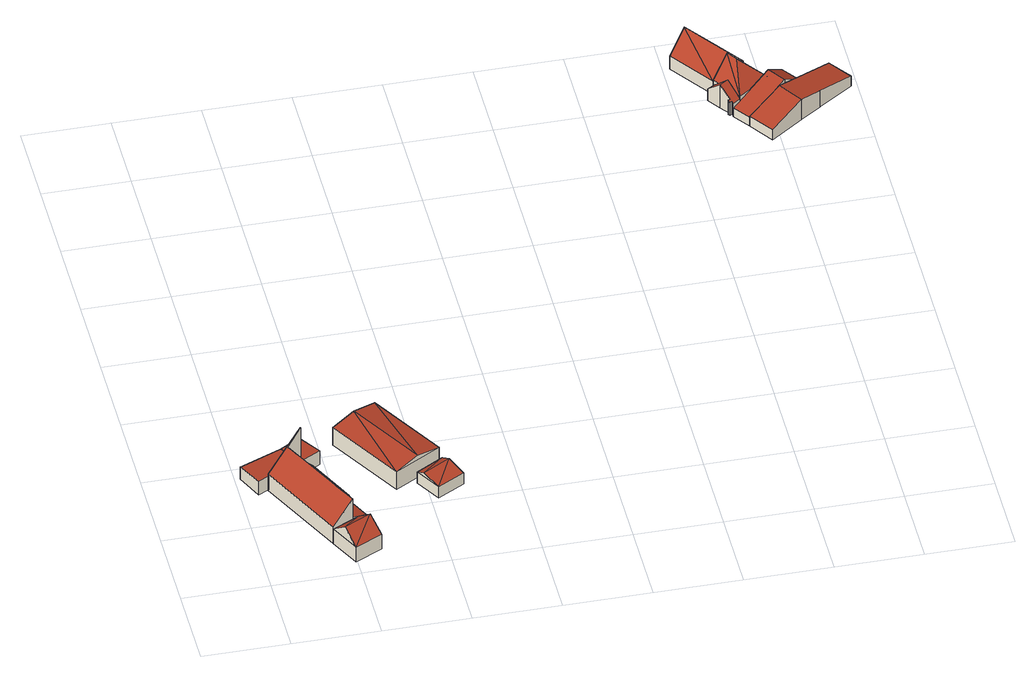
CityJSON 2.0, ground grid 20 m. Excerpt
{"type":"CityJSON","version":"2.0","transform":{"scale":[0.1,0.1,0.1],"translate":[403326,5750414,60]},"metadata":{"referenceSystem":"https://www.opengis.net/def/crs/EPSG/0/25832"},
"CityObjects":{
"building1":{"type":"Building","attributes":{"Gemeindeschluessel":"05515000","Geometrietyp2DReferenz":"3000","function":"31001_2700","roofType":"2100","measuredHeight":3.85},"geometry":[{"type":"Solid","lod":"2","boundaries":[[[[0,1,2,3]],[[4,5,1,0]],[[6,7,5,4]],[[8,9,7,6]],[[3,2,9,8]],[[6,4,0,3,8]],[[1,5,7,9,2]]]],"semantics":{"surfaces":[{"type":"WallSurface"},{"type":"RoofSurface"},{"type":"GroundSurface"}],"values":[[0,0,0,0,0,1,2]]}}]},
"building2":{"type":"Building","attributes":{"Gemeindeschluessel":"05515000","Geometrietyp2DReferenz":"3000","function":"31001_2700"},"children":["building2-1","building2-2","building2-3"]},
"building2-1":{"type":"BuildingPart","attributes":{"roofType":"2100","measuredHeight":8.89},"parents":["building2"],"geometry":[{"type":"Solid","lod":"2","boundaries":[[[[10,11,12,13]],[[14,15,11,10]],[[16,17,15,14]],[[14,10,13,16]],[[11,15,17,12]],[[17,16,13,12]]]],"semantics":{"surfaces":[{"type":"WallSurface"},{"type":"RoofSurface"},{"type":"GroundSurface"},{"type":"ClosureSurface"}],"values":[[0,0,0,1,2,3]]}}]},
"building2-2":{"type":"BuildingPart","attributes":{"roofType":"2100","measuredHeight":13.29},"parents":["building2"],"geometry":[{"type":"Solid","lod":"2","boundaries":[[[[18,19,20,21]],[[22,23,19,18]],[[24,25,23,22]],[[26,12,25,24]],[[13,12,26]],[[17,16,27]],[[28,29,30,17,27]],[[21,20,31,32,33]],[[28,27,26,24,22,18,21,33]],[[19,23,25,12,17,30,31,20]],[[13,26,27,16]],[[17,12,13,16]],[[32,29,28,33]],[[31,30,29,32]]]],"semantics":{"surfaces":[{"type":"WallSurface"},{"type":"RoofSurface"},{"type":"GroundSurface"},{"type":"ClosureSurface"}],"values":[[0,0,0,0,0,0,0,0,1,2,0,3,0,3]]}}]},
"building2-3":{"type":"BuildingPart","attributes":{"roofType":"3100","measuredHeight":7.15},"parents":["building2"],"geometry":[{"type":"Solid","lod":"2","boundaries":[[[[34,35,36,37]],[[32,31,35,34]],[[37,36,38,39]],[[34,40,32]],[[39,41,37]],[[34,37,41]],[[41,40,34]],[[40,41,39]],[[39,29,32,40]],[[35,31,30,38,36]],[[30,29,39,38]],[[31,32,29,30]]]],"semantics":{"surfaces":[{"type":"WallSurface"},{"type":"RoofSurface"},{"type":"GroundSurface"},{"type":"ClosureSurface"}],"values":[[0,0,0,0,0,1,1,1,1,2,0,3]]}}]},
"building3":{"type":"Building","attributes":{"Gemeindeschluessel":"05515000","Geometrietyp2DReferenz":"3000","function":"51009_1610","roofType":"2100","measuredHeight":4.18},"geometry":[{"type":"Solid","lod":"2","boundaries":[[[[42,43,44,45]],[[46,47,43,42]],[[48,49,47,46]],[[50,51,49,48]],[[45,44,51,50]],[[48,46,42,45,50]],[[43,47,49,51,44]]]],"semantics":{"surfaces":[{"type":"WallSurface"},{"type":"RoofSurface"},{"type":"GroundSurface"}],"values":[[0,0,0,0,0,1,2]]}}]},
"building4":{"type":"Building","attributes":{"Gemeindeschluessel":"05515000","Geometrietyp2DReferenz":"3000","function":"51009_1610","roofType":"2100","measuredHeight":4.67},"geometry":[{"type":"Solid","lod":"2","boundaries":[[[[52,17,30,53]],[[54,15,17,52]],[[55,56,15,54]],[[39,38,56,55]],[[53,30,38,39]],[[55,54,52,53,39]],[[17,15,56,38,30]]]],"semantics":{"surfaces":[{"type":"WallSurface"},{"type":"RoofSurface"},{"type":"GroundSurface"}],"values":[[0,0,0,0,0,1,2]]}}]},
"building5":{"type":"Building","attributes":{"Gemeindeschluessel":"05515000","Geometrietyp2DReferenz":"3000","function":"31001_2460","roofType":"2100","measuredHeight":3.89},"geometry":[{"type":"Solid","lod":"2","boundaries":[[[[57,58,59,4]],[[60,61,58,57]],[[46,47,61,60]],[[6,62,47,46]],[[4,59,62,6]],[[46,60,57,4,6]],[[58,61,47,62,59]]]],"semantics":{"surfaces":[{"type":"WallSurface"},{"type":"RoofSurface"},{"type":"GroundSurface"}],"values":[[0,0,0,0,0,1,2]]}}]},
"building6":{"type":"Building","attributes":{"Gemeindeschluessel":"05515000","Geometrietyp2DReferenz":"3000","function":"31001_2700","roofType":"3100","measuredHeight":6.02},"geometry":[{"type":"Solid","lod":"2","boundaries":[[[[63,64,65,66]],[[67,68,64,63]],[[69,70,68,67]],[[66,65,70,69]],[[63,71,67]],[[69,72,66]],[[66,72,71]],[[71,63,66]],[[72,69,67]],[[67,71,72]],[[64,68,70,65]]]],"semantics":{"surfaces":[{"type":"WallSurface"},{"type":"RoofSurface"},{"type":"GroundSurface"}],"values":[[0,0,0,0,0,0,1,1,1,1,2]]}}]},
"building7":{"type":"Building","attributes":{"Gemeindeschluessel":"05515000","Geometrietyp2DReferenz":"3000","function":"51009_1611","roofType":"3100","measuredHeight":4.33},"geometry":[{"type":"Solid","lod":"2","boundaries":[[[[73,74,75,76]],[[77,78,74,73]],[[79,80,78,77]],[[76,75,80,79]],[[73,81,77]],[[79,82,76]],[[73,76,82]],[[82,81,73]],[[81,82,79]],[[79,77,81]],[[74,78,80,75]]]],"semantics":{"surfaces":[{"type":"WallSurface"},{"type":"RoofSurface"},{"type":"GroundSurface"}],"values":[[0,0,0,0,0,0,1,1,1,1,2]]}}]},
"building8":{"type":"Building","attributes":{"Gemeindeschluessel":"05515000","Geometrietyp2DReferenz":"3000","function":"31001_1000"},"address":[{"country":"Germany","locality":"Münster","thoroughfareNumber":"264","thoroughfareName":"Thierstraße"}],"children":["building8-1","building8-2","building8-3"]},
"building8-1":{"type":"BuildingPart","attributes":{"roofType":"5000","measuredHeight":8.9},"parents":["building8"],"geometry":[{"type":"Solid","lod":"2","boundaries":[[[[83,84,85,86,87]],[[88,89,90,84,83]],[[83,91,88]],[[91,83,87]],[[87,92,93,91]],[[88,91,93]],[[93,94,95,96,97,88]],[[84,90,98,99,100,85]],[[99,101,95,94,102,100]],[[88,97,89]],[[98,96,95,101,99]],[[90,89,97,96,98]],[[94,103,102]],[[85,100,102,86]],[[102,103,87,86]],[[93,92,103,94]],[[103,92,87]]]],"semantics":{"surfaces":[{"type":"WallSurface"},{"type":"RoofSurface"},{"type":"GroundSurface"},{"type":"ClosureSurface"}],"values":[[0,0,1,1,1,1,1,2,0,0,3,3,0,3,3,0,3]]}}]},
"building8-2":{"type":"BuildingPart","attributes":{"roofType":"3100","measuredHeight":6.44},"parents":["building8"],"geometry":[{"type":"Solid","lod":"2","boundaries":[[[[104,105,106,107]],[[108,109,105,104]],[[110,111,109,108]],[[112,113,111,110]],[[114,115,113,112]],[[101,99,115,114]],[[116,117,90,89]],[[107,106,117,116]],[[95,101,114,112,118]],[[110,108,104,107,116,89,97,118,112]],[[105,109,111,113,115,99,98,90,117,106]],[[95,118,96]],[[99,101,95,96,98]],[[96,118,97]],[[96,97,89,90,98]]]],"semantics":{"surfaces":[{"type":"WallSurface"},{"type":"RoofSurface"},{"type":"GroundSurface"},{"type":"ClosureSurface"}],"values":[[0,0,0,0,0,0,0,0,1,1,2,0,3,0,3]]}}]},
"building8-3":{"type":"BuildingPart","attributes":{"roofType":"3100","measuredHeight":8.87},"parents":["building8"],"geometry":[{"type":"Solid","lod":"2","boundaries":[[[[86,85,119,120]],[[121,122,100,102]],[[123,124,122,121]],[[120,119,124,123]],[[125,126,120,123]],[[123,127,125]],[[102,103,92,125,127]],[[127,121,102]],[[126,87,86,120]],[[123,121,127]],[[85,100,122,124,119]],[[85,86,102,100]],[[126,125,92,87]],[[87,103,102,86]],[[92,103,87]]]],"semantics":{"surfaces":[{"type":"WallSurface"},{"type":"RoofSurface"},{"type":"GroundSurface"},{"type":"ClosureSurface"}],"values":[[0,0,0,0,1,1,1,1,0,0,2,3,0,3,3]]}}]},
"building9":{"type":"Building","attributes":{"Geometrietyp2DReferenz":"3000","Gemeindeschluessel":"05515000","function":"31001_2700"},"children":["building9-1","building9-2"]},
"building9-1":{"type":"BuildingPart","attributes":{"roofType":"3100","measuredHeight":5.62},"parents":["building9"],"geometry":[{"type":"Solid","lod":"2","boundaries":[[[[128,129,130,131]],[[132,133,129,128]],[[134,135,133,132]],[[136,137,135,134]],[[138,139,137,136]],[[140,141,139,138]],[[142,143,141,140]],[[144,145,146,143,142]],[[138,136,134,132,128,131,147,140]],[[148,144,142,140,147]],[[130,129,133,135,137,139,141,143,146,149]],[[130,149,147,131]],[[145,144,148]],[[146,145,148,147,149]]]],"semantics":{"surfaces":[{"type":"WallSurface"},{"type":"RoofSurface"},{"type":"GroundSurface"},{"type":"ClosureSurface"}],"values":[[0,0,0,0,0,0,0,0,1,1,2,3,0,3]]}}]},
"building9-2":{"type":"BuildingPart","attributes":{"roofType":"2100","measuredHeight":6.33},"parents":["building9"],"geometry":[{"type":"Solid","lod":"2","boundaries":[[[[150,151,152,153]],[[154,131,130,151,150]],[[153,152,146,145]],[[148,154,150,153,145]],[[151,130,149,146,152]],[[147,131,154,148]],[[149,130,131,147]],[[146,149,147,148,145]]]],"semantics":{"surfaces":[{"type":"WallSurface"},{"type":"RoofSurface"},{"type":"GroundSurface"},{"type":"ClosureSurface"}],"values":[[0,0,0,1,2,0,3,3]]}}]},
"building10":{"type":"Building","attributes":{"Gemeindeschluessel":"05515000","Geometrietyp2DReferenz":"3000","function":"51009_1610","roofType":"2100","measuredHeight":6.03},"geometry":[{"type":"Solid","lod":"2","boundaries":[[[[154,155,156,157]],[[150,158,155,154]],[[159,160,158,150]],[[157,156,160,159]],[[150,154,157,159]],[[155,158,160,156]]]],"semantics":{"surfaces":[{"type":"WallSurface"},{"type":"RoofSurface"},{"type":"GroundSurface"}],"values":[[0,0,0,0,1,2]]}}]}
},
"vertices":[
[4,326,71],[4,326,38],[31,265,38],[31,265,76],[102,367,71],[102,367,38],[133,314,76],[133,314,38],[55,277,76],[55,277,38],
[154,284,83],[154,284,36],[117,266,36],[117,266,125],[209,166,85],[209,166,36],[174,149,125],[174,149,36],
[133,314,169],[133,314,36],[55,277,36],[55,277,83],[134,311,169],[134,311,36],[103,295,134],[103,295,36],[117,266,134],[174,149,134],[201,95,134],[201,95,77],[201,95,36],[153,72,36],[153,72,77],[153,72,81],
[188,0,77],[188,0,36],[251,31,36],[251,31,77],[217,103,36],[217,103,77],[171,36,108],[234,67,108],
[103,295,76],[103,295,37],[117,266,37],[117,266,79],[134,311,76],[134,311,37],[140,314,76],[140,314,37],[154,284,79],[154,284,37],
[174,149,83],[201,95,83],[209,166,71],[235,111,71],[235,111,36],
[149,394,71],[149,394,37],[102,367,37],[182,337,76],[182,337,37],[133,314,37],
[225,401,82],[225,401,33],[327,225,33],[327,225,82],[331,463,82],[331,463,33],[434,286,82],[434,286,33],[278,432,93],[380,256,93],
[409,176,64],[409,176,33],[472,211,33],[472,211,64],[375,236,64],[375,236,33],[438,272,64],[438,272,33],[386,216,76],[449,251,76],
[1407,1396,46],[1407,1396,6],[1361,1461,6],[1361,1461,42],[1361,1461,46],[1334,1345,46],[1334,1345,38],[1334,1345,6],[1341,1413,95],[1326,1437,93],[1325,1436,95],[1289,1411,46],[1298,1398,46],[1313,1376,46],[1329,1353,46],[1313,1376,6],[1292,1406,6],[1289,1411,6],[1292,1406,38],[1289,1411,42],[1292,1413,46],
[1309,1333,42],[1309,1333,6],[1313,1336,6],[1313,1336,42],[1306,1338,46],[1306,1338,6],[1310,1340,46],[1310,1340,6],[1294,1363,70],[1294,1363,6],[1273,1393,38],[1273,1393,6],[1315,1332,38],[1315,1332,6],[1313,1376,70],
[1367,1465,6],[1367,1465,42],[1216,1515,42],[1216,1515,6],[1293,1570,42],[1293,1570,6],[1328,1438,95],[1361,1461,50],[1254,1542,95],
[1472,1381,48],[1472,1381,3],[1435,1356,3],[1435,1356,56],[1549,1433,30],[1549,1433,3],[1586,1379,30],[1586,1379,3],[1503,1323,49],[1503,1323,3],[1504,1322,49],[1504,1322,3],[1458,1290,60],[1458,1290,3],[1382,1237,30],[1382,1237,3],[1343,1293,30],[1343,1293,27],[1343,1293,3],[1420,1346,60],[1405,1335,54],[1420,1346,3],
[1407,1396,67],[1407,1396,3],[1315,1332,3],[1315,1332,27],[1435,1356,67],
[1435,1356,7],[1472,1381,7],[1472,1381,39],[1407,1396,7],[1443,1423,39],[1443,1423,7]
]}
